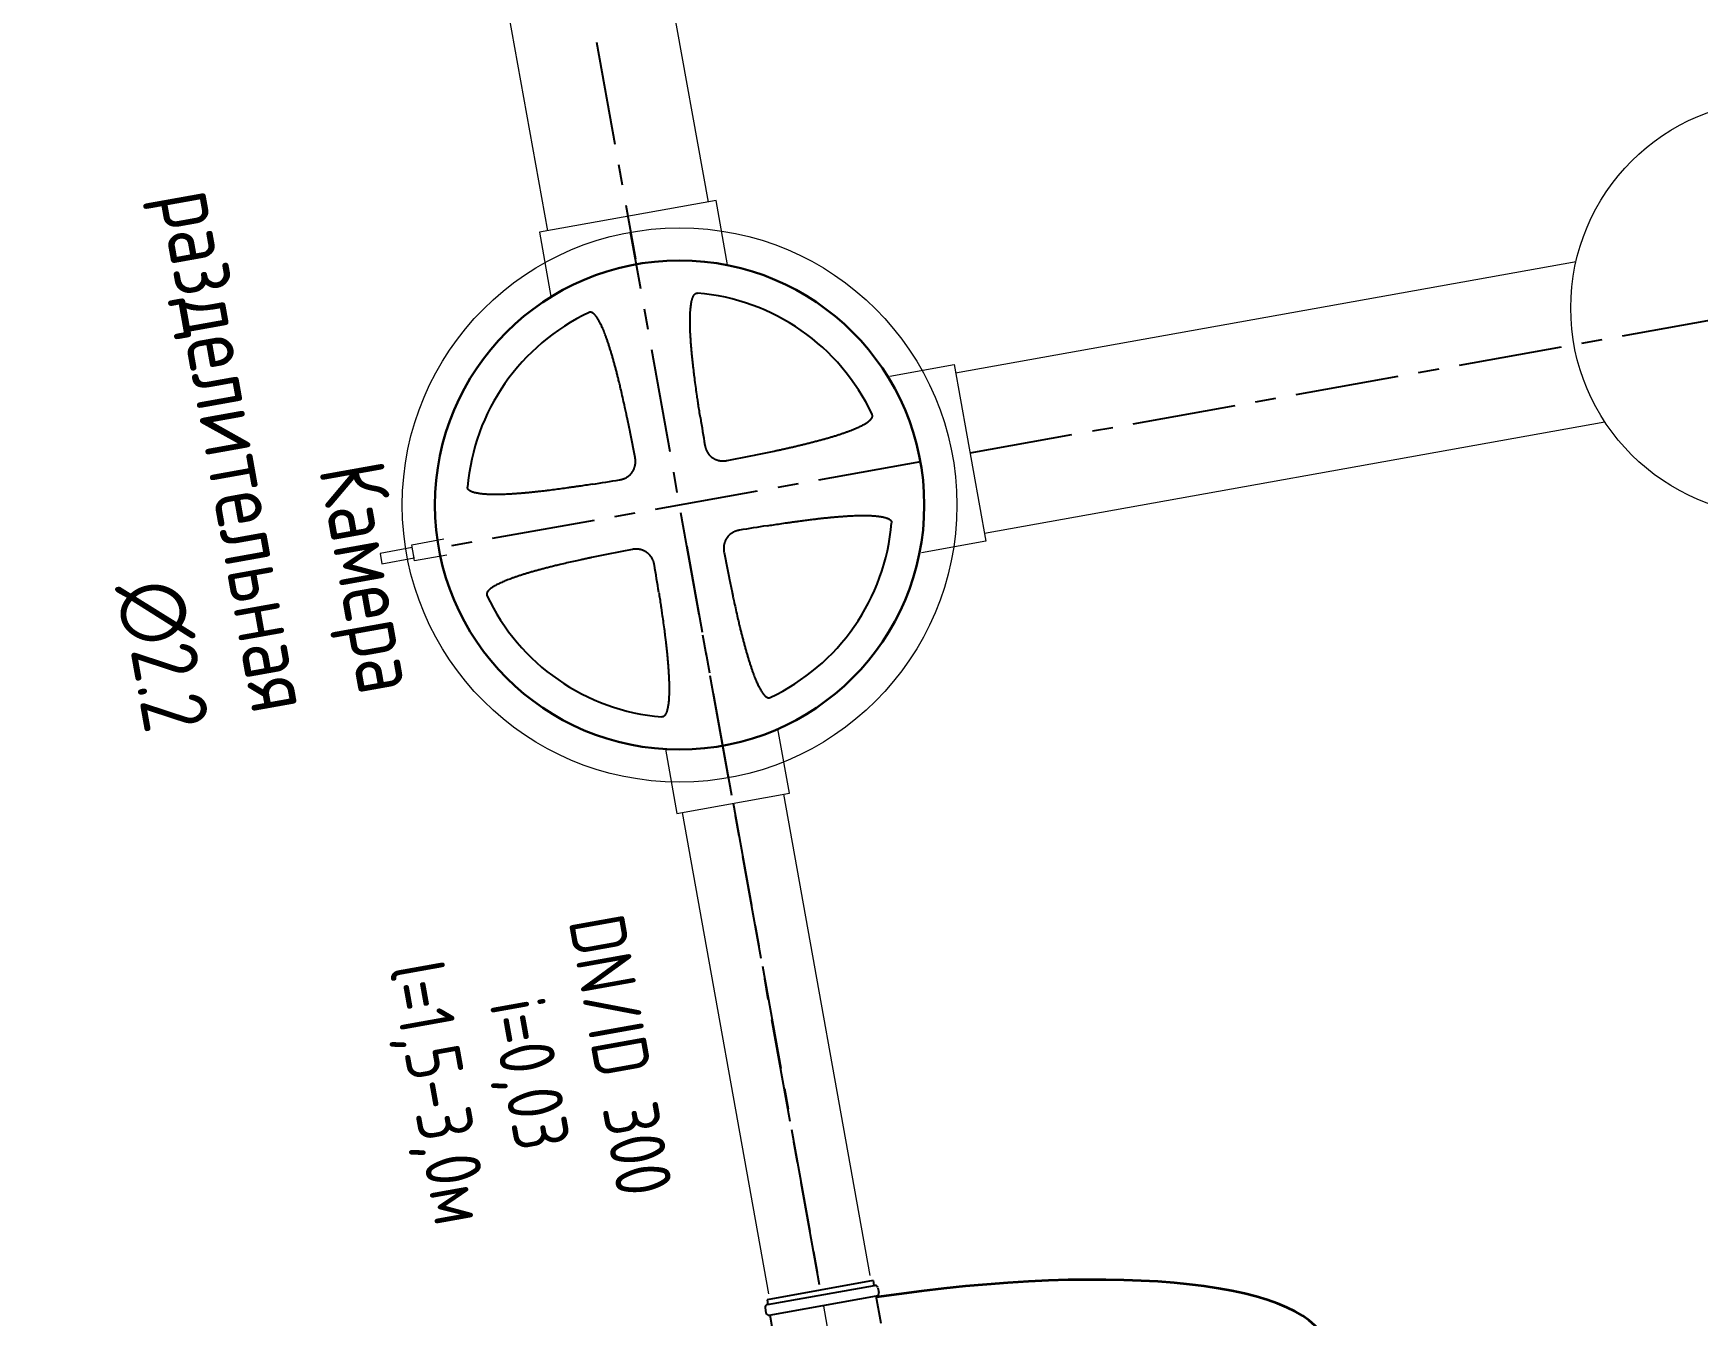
# Model space of a CAD drawing. Header units: millimetres. Extents: x 20530103 to 31271019, y 32092698 to 33532929.
# Drawn here: x 25972228 to 25977329, y 32929420 to 32933353 of the extents above; entities that cross this region are included whole.
import ezdxf
from ezdxf import colors
from ezdxf.entities.mleader import LeaderData, LeaderLine
from ezdxf.math import Vec2, Vec3

# ---------------------------------------------------------------- set-up
doc = ezdxf.new("R2010")
doc.units = ezdxf.units.MM
doc.linetypes.add('осевая', pattern=[50.8, 31.75, -6.35, 6.35, -6.35])
doc.layers.add('Выноски', color=7, linetype='Continuous')
doc.layers.add('Системный слой', color=7, linetype='Continuous')
doc.layers.add('Труба профиль', color=7, linetype='Continuous', lineweight=50)
doc.styles.add('ARTEM GOST', font='GOST.TTF')
doc.styles.add('GOST 2.304', font='GOST.TTF')
doc.styles.get("Standard").update_dxf_attribs({"font": 'arial.ttf'})
doc.dimstyles.new('STANDARD$0', dxfattribs={"dimscale": 100, "dimtxt": 2.5, "dimasz": 1, "dimexe": 0.5, "dimexo": 2, "dimgap": 1, "dimtad": 1, "dimdec": 0, "dimzin": 0, "dimdsep": 46, "dimtxsty": 'Standard', "dimblk1": 'OBLIQUE', "dimblk2": 'OBLIQUE', "dimsah": 1, "dimcen": 2, "dimadec": 0, "dimazin": 0, "dimtfac": 1, "dimtdec": 4, "dimtofl": 0, "dimtmove": 2, "dimatfit": 3, "dimldrblk": 'OBLIQUE', "dimfxl": 1, "dimtolj": 1, "dimtzin": 0, "dimarcsym": 0})

# ---------------------------------------------------------------- blocks, each defined once
blk = doc.blocks.new('fsadfs')
at = {"lineweight": 20}
for p, q in [((432.6, -995.7), (625.9, -2073)), ((-56.9, -1098.3), (133.8, -2161.3)), ((1384.7, -2596.4), (3286.2, -2255.3)), ((1473, -3088.6), (3374.5, -2747.4)), ((-282.3, -3124.1), (-183.9, -3106.4)), ((1122.7, -5365.5), (857.8, -3889.1)), ((812.6, -5421.1), (547.7, -3944.7))]:
    blk.add_line(p, q, dxfattribs=at)
at = {"color": 1, "linetype": 'осевая', "lineweight": 25, "ltscale": 10}
for p, q in [((194.3, -1082.7), (403.2, -2247.5)), ((688.7, -3838.9), (388.5, -2165.6)), ((1428.8, -2842.5), (4300.9, -2327.2)), ((1276.8, -2869.8), (-199.6, -3134.7)), ((967.6, -5393.3), (561.5, -3129.5)), ((702.7, -3916.9), (967.6, -5393.3))]:
    blk.add_line(p, q, dxfattribs=at)
at = {"color": 7, "lineweight": 25}
for p, q in [((1131.9, -5380.9), (806.7, -5439.2)), ((807.8, -5454.3), (1136.1, -5395.3)), ((1131.9, -5380.9), (1134.5, -5395.6)), ((1146.2, -5402.4), (1148.9, -5417.4)), ((806.7, -5439.2), (809.3, -5454)), ((813.5, -5486.4), (1141.9, -5427.5)), ((1140.3, -5427.8), (1155.2, -5510.8)), ((800.7, -5464.4), (803.4, -5479.4)), ((815.1, -5486.2), (830, -5569.1))]:
    blk.add_line(p, q, dxfattribs=at)
at = {"color": 1, "linetype": 'осевая', "lineweight": 15, "ltscale": 10}
blk.add_line((979.5, -5459), (4422.1, -24663), dxfattribs=at)
at = {"lineweight": 20}
for points in [[(685.8, -2265.5), (650.5, -2068.6), (109.2, -2165.7), (144.5, -2362.6)], [(1183.4, -2607.1), (1380.3, -2571.8), (1477.4, -3113.2), (1280.5, -3148.5)], [(-275, -3164.5), (-280.7, -3133), (-379.1, -3150.6), (-373.5, -3182.1), (-275, -3164.5)], [(-175, -3155.7), (-273.5, -3173.3), (-282.3, -3124.1)], [(495.2, -3751), (530.5, -3947.8), (875, -3886), (839.7, -3689.1)]]:
    blk.add_lwpolyline(points, dxfattribs=at)
for centre, radius in [((3907.2, -2397.8), 637.1), ((538.6, -3002.2), 850)]:
    blk.add_circle(centre, radius, dxfattribs=at)
at = {"color": 7, "lineweight": 25}
for centre, start, end in [((1137.7, -5403.9), 10.1714, 100.1714), ((809.3, -5462.8), 100.1714, 190.1714), ((1140.4, -5419), 280.1714, 10.1714), ((812, -5477.9), 190.1714, 280.1714)]:
    blk.add_arc(centre, 8.7, start, end, dxfattribs=at)
at = {"lineweight": 35}
blk.add_ellipse((1048.7, -5852.4), major_axis=(1476.4, 264.9), ratio=0.266667, start_param=0, end_param=1.46044, dxfattribs=at)
at = {"layer": 'Системный слой', "color": 7, "lineweight": 30}
blk.add_circle((538.6, -3002.2), 750, dxfattribs=at)
at = {"layer": 'Системный слой', "color": 7, "lineweight": 25}
for start, end in [(25.1657, 85.1771), (115.1657, 175.1771), (295.1657, 355.1771), (205.1657, 265.1771)]:
    blk.add_arc((538.6, -3002.2), 652.3, start, end, dxfattribs=at)
for centre, major_axis, start_param, end_param in [((1985.4, -2742.6), (703.5, -3921.2), -1.634239, -1.612784), ((-908.1, -3261.8), (-703.5, 3921.2), -1.528808, -1.507354), ((279.1, -1555.5), (3921.2, 703.5), -1.528808, -1.507354), ((279.1, -1555.5), (3921.2, 703.5), -1.634239, -1.612784), ((798.2, -4448.9), (-3921.2, -703.5), -1.634239, -1.612784), ((798.2, -4448.9), (-3921.2, -703.5), -1.528808, -1.507354), ((1985.4, -2742.6), (703.5, -3921.2), -1.528808, -1.507354), ((-908.1, -3261.8), (-703.5, 3921.2), -1.634239, -1.612784)]:
    blk.add_ellipse(centre, major_axis=major_axis, ratio=0.34202, start_param=start_param, end_param=end_param, dxfattribs=at)
for points, knots in [([(602.3, -2734.2), (601.3, -2727.7), (599.3, -2714.6), (596.8, -2698.1), (594.5, -2682.5), (592, -2665.9), (589, -2644.3), (585.9, -2621.3), (583.3, -2601.2), (581.4, -2585.1), (579.8, -2571.8), (578.5, -2559.2), (577.2, -2547.1), (576, -2535.1), (575, -2523.3), (574, -2511.6), (573.2, -2500.2), (572.4, -2489), (571.8, -2478.2), (571.3, -2467.5), (571, -2457.2), (570.8, -2447.3), (570.7, -2438), (570.8, -2429.1), (571, -2420.9), (571.3, -2413.3), (571.7, -2406.3), (572.3, -2399.9), (572.9, -2394), (573.6, -2388.5), (574.4, -2383.7), (575.2, -2379.5), (576, -2375.8), (576.9, -2372.6), (577.6, -2370), (578.4, -2367.7), (579.2, -2365.6), (579.9, -2363.8), (580.6, -2362.3), (581.3, -2361.1), (581.9, -2360), (582.4, -2359.1), (582.9, -2358.4), (583.3, -2357.8), (583.8, -2357.2), (584.2, -2356.7), (584.6, -2356.3), (584.9, -2355.9), (585.3, -2355.5), (585.7, -2355.1), (586.1, -2354.8), (586.6, -2354.4), (587.1, -2354), (587.7, -2353.6), (588.3, -2353.2), (589.2, -2352.9), (590.1, -2352.5), (591.1, -2352.3), (592.1, -2352.2), (592.8, -2352.2), (593.3, -2352.2), (593.5, -2352.2)], [0, 0, 0, 0, 3.098261, 6.270257, 7.885874, 10.522158, 14.222088, 18.211189, 21.48322, 23.791405, 25.91056, 27.83924, 29.766287, 31.670808, 33.554374, 35.397495, 37.221269, 38.987539, 40.715871, 42.387727, 44.041242, 45.608249, 47.107289, 48.488328, 49.8195, 51.017864, 52.132795, 53.131323, 54.095468, 54.950922, 55.731334, 56.392139, 57.009565, 57.520478, 57.969136, 58.338887, 58.691133, 58.993238, 59.261551, 59.478662, 59.677208, 59.836711, 59.975492, 60.090496, 60.202763, 60.305383, 60.401166, 60.485997, 60.56656, 60.644707, 60.724522, 60.832147, 60.939155, 61.044621, 61.149928, 61.294442, 61.474783, 61.6447, 61.762042, 61.936931, 62, 62, 62, 62]), ([(385.7, -2773), (384.4, -2766.6), (381.8, -2753.6), (378.4, -2737.3), (375.2, -2721.9), (371.7, -2705.4), (367, -2684.1), (361.9, -2661.5), (357.3, -2641.8), (353.6, -2626), (350.4, -2612.9), (347.3, -2600.7), (344.3, -2588.9), (341.2, -2577.3), (338.1, -2565.8), (334.9, -2554.5), (331.8, -2543.5), (328.6, -2532.8), (325.3, -2522.4), (322.1, -2512.2), (318.9, -2502.5), (315.6, -2493.1), (312.4, -2484.3), (309.3, -2476.1), (306.2, -2468.4), (303.3, -2461.4), (300.4, -2455), (297.7, -2449.1), (295, -2443.8), (292.5, -2439), (290.1, -2434.8), (287.9, -2431.1), (285.8, -2427.9), (283.9, -2425.2), (282.3, -2423), (280.7, -2421.1), (279.3, -2419.4), (278, -2418), (276.8, -2416.8), (275.8, -2415.9), (274.8, -2415.1), (274, -2414.4), (273.3, -2413.9), (272.7, -2413.5), (272.1, -2413.1), (271.5, -2412.8), (271, -2412.5), (270.5, -2412.3), (270.1, -2412), (269.6, -2411.8), (269.1, -2411.6), (268.5, -2411.4), (267.8, -2411.3), (267.2, -2411.1), (266.4, -2411), (265.5, -2410.9), (264.5, -2410.9), (263.5, -2411.1), (262.6, -2411.3), (261.9, -2411.6), (261.4, -2411.8), (261.3, -2411.8)], [0, 0, 0, 0, 3.098261, 6.270257, 7.885874, 10.522158, 14.222088, 18.211189, 21.48322, 23.791405, 25.91056, 27.83924, 29.766287, 31.670808, 33.554374, 35.397495, 37.221271, 38.987539, 40.715869, 42.387727, 44.041242, 45.608249, 47.107289, 48.488328, 49.8195, 51.017864, 52.132795, 53.131323, 54.095468, 54.950922, 55.731334, 56.392139, 57.009565, 57.520478, 57.969136, 58.338887, 58.691133, 58.993238, 59.261551, 59.478662, 59.677208, 59.836711, 59.975492, 60.090496, 60.202763, 60.305383, 60.401166, 60.485997, 60.56656, 60.644707, 60.724522, 60.832147, 60.939155, 61.044621, 61.149928, 61.294442, 61.474783, 61.6447, 61.762042, 61.936931, 62, 62, 62, 62]), ([(767.8, -2849.3), (774.4, -2848), (787.8, -2845.2), (808.2, -2841), (825.5, -2837.4), (839.7, -2834.3), (850.6, -2831.9), (861.8, -2829.4), (873, -2826.9), (884.5, -2824.3), (896.2, -2821.6), (907.9, -2818.8), (919.8, -2815.9), (931.7, -2813), (943.5, -2810), (955.4, -2806.9), (967, -2803.8), (978.5, -2800.7), (989.7, -2797.5), (1000.6, -2794.4), (1011.3, -2791.2), (1021.5, -2788), (1031.5, -2784.7), (1041.1, -2781.5), (1050.3, -2778.3), (1058.9, -2775.1), (1067, -2772), (1074.4, -2769), (1081.3, -2766), (1087.5, -2763.3), (1093.1, -2760.6), (1098.3, -2758), (1102.9, -2755.5), (1107, -2753.2), (1110.5, -2751), (1113.5, -2749), (1116.1, -2747.2), (1118.2, -2745.6), (1120, -2744.1), (1121.6, -2742.8), (1122.9, -2741.5), (1124.1, -2740.3), (1125, -2739.3), (1125.8, -2738.4), (1126.4, -2737.6), (1126.9, -2736.9), (1127.3, -2736.3), (1127.7, -2735.7), (1128, -2735.1), (1128.3, -2734.6), (1128.6, -2734.1), (1128.8, -2733.6), (1129, -2733.2), (1129.2, -2732.7), (1129.4, -2732.1), (1129.6, -2731.4), (1129.7, -2730.7), (1129.9, -2730), (1129.9, -2729.1), (1129.9, -2728.1), (1129.8, -2727.1), (1129.5, -2726.1), (1129.3, -2725.4), (1129.1, -2725), (1129, -2724.8)], [0, 0, 0, 0, 3.346522, 6.766848, 10.291529, 12.10647, 13.966728, 15.842272, 17.760329, 19.705723, 21.690551, 23.687495, 25.705597, 27.732688, 29.765616, 31.795276, 33.795524, 35.769581, 37.694349, 39.596139, 41.431301, 43.222957, 44.950628, 46.657893, 48.27186, 49.813093, 51.228677, 52.591625, 53.814671, 54.950111, 55.963708, 56.941681, 57.807329, 58.595452, 59.260387, 59.880783, 60.393124, 60.842571, 61.213062, 61.566815, 61.871519, 62.143339, 62.364996, 62.568381, 62.733225, 62.877534, 62.998106, 63.115804, 63.223386, 63.323799, 63.412733, 63.497193, 63.579124, 63.662803, 63.775637, 63.887825, 63.998395, 64.108796, 64.260302, 64.449369, 64.627508, 64.750528, 64.933879, 65, 65, 65, 65]), ([(354.9, -2925), (355.9, -2924.8), (358, -2924.4), (361, -2923.7), (364, -2922.8), (367, -2921.7), (370, -2920.6), (372.8, -2919.2), (375.6, -2917.7), (378.3, -2916.1), (380.9, -2914.3), (383.3, -2912.4), (385.6, -2910.5), (387.7, -2908.4), (389.7, -2906.3), (391.5, -2904.1), (393.2, -2902), (394.6, -2899.8), (396, -2897.6), (397.2, -2895.3), (398.4, -2893), (399.4, -2890.5), (400.2, -2888.4), (401.1, -2885.9), (401.9, -2883), (402.6, -2879.7), (403.1, -2876.4), (403.4, -2873.5), (403.5, -2870.6), (403.5, -2867.3), (403.3, -2863.6), (402.9, -2860), (402.5, -2857.9), (402.3, -2856.8)], [0, 0, 0, 0, 1.160827, 2.293622, 3.43563, 4.588756, 5.746246, 6.905348, 8.060469, 9.206891, 10.341224, 11.457239, 12.554235, 13.633163, 14.697615, 15.730559, 16.730575, 17.684561, 18.604883, 19.490061, 20.578623, 21.459916, 22.381037, 23.113319, 24.320591, 25.627437, 26.832376, 28.012841, 28.720001, 30.061886, 31.592299, 32.799071, 34, 34, 34, 34]), ([(615.9, -2818.5), (616.1, -2819.5), (616.5, -2821.6), (617.2, -2824.6), (618.1, -2827.6), (619.1, -2830.6), (620.3, -2833.5), (621.6, -2836.4), (623.1, -2839.2), (624.8, -2841.9), (626.5, -2844.4), (628.4, -2846.9), (630.4, -2849.2), (632.4, -2851.3), (634.5, -2853.3), (636.7, -2855.1), (638.9, -2856.7), (641.1, -2858.2), (643.2, -2859.5), (645.5, -2860.8), (647.9, -2862), (650.3, -2863), (652.5, -2863.8), (655, -2864.6), (657.8, -2865.4), (661.2, -2866.2), (664.5, -2866.7), (667.3, -2866.9), (670.3, -2867.1), (673.5, -2867.1), (677.3, -2866.9), (680.8, -2866.5), (683, -2866.1), (684.1, -2865.9)], [0, 0, 0, 0, 1.160827, 2.293622, 3.43563, 4.588756, 5.746246, 6.905348, 8.060469, 9.206891, 10.341224, 11.457239, 12.554235, 13.633163, 14.697615, 15.730559, 16.730575, 17.684561, 18.604883, 19.490061, 20.578623, 21.459916, 22.381037, 23.113319, 24.320591, 25.627437, 26.832376, 28.012841, 28.720001, 30.061886, 31.592299, 32.799071, 34, 34, 34, 34]), ([(270.6, -2938.5), (264, -2939.6), (250.6, -2941.6), (233.7, -2944.2), (219.6, -2946.3), (207.7, -2948), (192.7, -2950.2), (174.8, -2952.7), (154.4, -2955.4), (135.9, -2957.7), (119.7, -2959.7), (106.3, -2961.2), (93.8, -2962.6), (81.7, -2963.8), (69.8, -2965), (58, -2966), (46.4, -2967), (35, -2967.8), (24, -2968.5), (13.2, -2969.1), (2.7, -2969.6), (-7.5, -2969.9), (-17.3, -2970.1), (-26.5, -2970.1), (-35.3, -2970), (-43.4, -2969.8), (-50.9, -2969.5), (-57.7, -2969.1), (-64.1, -2968.5), (-69.9, -2967.9), (-75.3, -2967.2), (-80, -2966.4), (-84.2, -2965.6), (-87.8, -2964.8), (-91, -2964), (-93.6, -2963.2), (-96, -2962.4), (-98, -2961.7), (-99.7, -2960.9), (-101.2, -2960.2), (-102.5, -2959.6), (-103.6, -2959), (-104.5, -2958.4), (-105.2, -2958), (-105.8, -2957.5), (-106.4, -2957.1), (-106.9, -2956.7), (-107.3, -2956.3), (-107.7, -2955.9), (-108.1, -2955.6), (-108.4, -2955.2), (-108.8, -2954.8), (-109.2, -2954.3), (-109.6, -2953.7), (-110, -2953.2), (-110.3, -2952.5), (-110.7, -2951.7), (-111.1, -2950.7), (-111.3, -2949.8), (-111.4, -2948.8), (-111.4, -2948), (-111.4, -2947.5), (-111.3, -2947.4)], [0, 0, 0, 0, 3.218923, 6.506826, 8.178508, 10.098303, 12.252324, 15.489576, 18.77979, 22.122744, 24.473336, 26.627827, 28.584132, 30.538174, 32.467068, 34.373014, 36.235157, 38.076608, 39.857077, 41.597492, 43.27857, 44.940532, 46.513958, 48.018144, 49.402538, 50.736545, 51.936949, 53.053667, 54.053979, 55.020167, 55.878253, 56.661609, 57.325775, 57.946675, 58.461223, 58.913538, 59.286894, 59.642684, 59.948009, 60.219346, 60.43914, 60.640233, 60.801982, 60.942838, 61.059698, 61.173776, 61.278051, 61.375378, 61.461577, 61.543439, 61.622847, 61.70395, 61.81331, 61.922045, 62.029212, 62.136217, 62.283062, 62.466311, 62.638969, 62.758204, 62.935914, 63, 63, 63, 63]), ([(806.7, -3065.9), (813.3, -3064.9), (826.8, -3062.8), (847.4, -3059.6), (864.8, -3057.1), (879.2, -3055), (890.2, -3053.5), (902.8, -3051.7), (916.8, -3049.8), (932.4, -3047.8), (946.9, -3046), (960.3, -3044.4), (972.4, -3043), (984.5, -3041.7), (996.6, -3040.5), (1008.6, -3039.4), (1020.4, -3038.3), (1032, -3037.4), (1043.3, -3036.5), (1054.4, -3035.8), (1065.1, -3035.3), (1075.6, -3034.8), (1085.8, -3034.5), (1095.5, -3034.3), (1104.7, -3034.3), (1113.4, -3034.4), (1121.4, -3034.6), (1128.9, -3035), (1135.6, -3035.4), (1141.9, -3036), (1147.7, -3036.6), (1153, -3037.3), (1157.7, -3038.1), (1161.8, -3038.9), (1165.4, -3039.7), (1168.5, -3040.5), (1171.1, -3041.3), (1173.3, -3042), (1175.3, -3042.8), (1177.1, -3043.5), (1178.5, -3044.2), (1179.8, -3044.9), (1180.8, -3045.5), (1181.7, -3046), (1182.5, -3046.5), (1183.1, -3046.9), (1183.6, -3047.3), (1184.1, -3047.7), (1184.6, -3048.1), (1185, -3048.5), (1185.4, -3048.9), (1185.7, -3049.2), (1186.1, -3049.7), (1186.5, -3050.1), (1186.9, -3050.7), (1187.2, -3051.3), (1187.6, -3051.9), (1188, -3052.7), (1188.3, -3053.7), (1188.5, -3054.7), (1188.7, -3055.6), (1188.7, -3056.4), (1188.6, -3056.9), (1188.6, -3057.1)], [0, 0, 0, 0, 3.294372, 6.658592, 10.121593, 11.902894, 13.727108, 15.565806, 18.089199, 20.650882, 23.250738, 25.227925, 27.214477, 29.207845, 31.198516, 33.161939, 35.100749, 36.992852, 38.86301, 40.668913, 42.43271, 44.134312, 45.815956, 47.40632, 48.925529, 50.321905, 51.666806, 52.875385, 53.998684, 55.003566, 55.973887, 56.834853, 57.620252, 58.285215, 58.906539, 59.421027, 59.873097, 60.246259, 60.602155, 60.908041, 61.180307, 61.401463, 61.604048, 61.767517, 61.910185, 62.028901, 62.14479, 62.250718, 62.349589, 62.437156, 62.520317, 62.600986, 62.683377, 62.794474, 62.904935, 63.013803, 63.122506, 63.271682, 63.45784, 63.633238, 63.754366, 63.934896, 64, 64, 64, 64]), ([(722.4, -3079.5), (721.3, -3079.6), (719.3, -3080), (716.2, -3080.8), (713.2, -3081.6), (710.2, -3082.7), (707.3, -3083.9), (704.4, -3085.2), (701.6, -3086.7), (699, -3088.4), (696.4, -3090.1), (694, -3092), (691.7, -3093.9), (689.6, -3096), (687.6, -3098.1), (685.8, -3100.3), (684.1, -3102.5), (682.6, -3104.6), (681.3, -3106.8), (680, -3109.1), (678.9, -3111.5), (677.8, -3113.9), (677, -3116.1), (676.2, -3118.5), (675.4, -3121.4), (674.7, -3124.7), (674.2, -3128.1), (673.9, -3130.9), (673.8, -3133.8), (673.7, -3137.1), (674, -3140.8), (674.4, -3144.4), (674.7, -3146.6), (675, -3147.6)], [0, 0, 0, 0, 1.160827, 2.293622, 3.43563, 4.588756, 5.746246, 6.905348, 8.060469, 9.206891, 10.341224, 11.457239, 12.554235, 13.633163, 14.697615, 15.730559, 16.730575, 17.684561, 18.604883, 19.490061, 20.578623, 21.459916, 22.381037, 23.113319, 24.320591, 25.627437, 26.832376, 28.012841, 28.720001, 30.061886, 31.592299, 32.799071, 34, 34, 34, 34]), ([(309.5, -3155.1), (302.7, -3156.5), (289.2, -3159.2), (272.2, -3162.8), (257.9, -3165.8), (246, -3168.3), (231, -3171.5), (213.2, -3175.5), (193.1, -3180), (174.8, -3184.3), (158.9, -3188.1), (145.9, -3191.3), (133.7, -3194.4), (122, -3197.5), (110.4, -3200.5), (99.1, -3203.6), (88, -3206.8), (77.1, -3209.9), (66.6, -3213.1), (56.4, -3216.3), (46.4, -3219.5), (36.9, -3222.7), (27.7, -3225.9), (19.2, -3229), (11.1, -3232.1), (3.7, -3235.1), (-3.1, -3238), (-9.3, -3240.7), (-15, -3243.4), (-20.2, -3246), (-24.9, -3248.5), (-29.1, -3250.9), (-32.7, -3253.1), (-35.8, -3255.1), (-38.4, -3257), (-40.6, -3258.6), (-42.5, -3260.1), (-44.2, -3261.5), (-45.6, -3262.9), (-46.7, -3264), (-47.7, -3265.1), (-48.5, -3266), (-49.1, -3266.8), (-49.6, -3267.5), (-50.1, -3268.2), (-50.4, -3268.7), (-50.8, -3269.3), (-51.1, -3269.8), (-51.3, -3270.3), (-51.5, -3270.8), (-51.7, -3271.2), (-51.9, -3271.8), (-52.1, -3272.4), (-52.3, -3273), (-52.5, -3273.7), (-52.6, -3274.4), (-52.7, -3275.3), (-52.6, -3276.4), (-52.5, -3277.3), (-52.3, -3278.3), (-52, -3279), (-51.8, -3279.5), (-51.7, -3279.6)], [0, 0, 0, 0, 3.289426, 6.641073, 8.341944, 10.288254, 12.467464, 15.73036, 19.040043, 22.396272, 24.748618, 26.9013, 28.85179, 30.799553, 32.720392, 34.61697, 36.467565, 38.296603, 40.062486, 41.787015, 43.450467, 45.094385, 46.649301, 48.134932, 49.501134, 50.817333, 52.001692, 53.103719, 54.091658, 55.04643, 55.895777, 56.672128, 57.331893, 57.949266, 58.462051, 58.913492, 59.286861, 59.642661, 59.947993, 60.219335, 60.439132, 60.640228, 60.80198, 60.942837, 61.059698, 61.173776, 61.278051, 61.375378, 61.461577, 61.543439, 61.622848, 61.70395, 61.81331, 61.922045, 62.029212, 62.136217, 62.283062, 62.466311, 62.638969, 62.758204, 62.935914, 63, 63, 63, 63]), ([(461.4, -3186), (461.2, -3184.9), (460.8, -3182.9), (460.1, -3179.8), (459.2, -3176.8), (458.2, -3173.8), (457, -3170.9), (455.6, -3168), (454.1, -3165.2), (452.5, -3162.5), (450.7, -3160), (448.9, -3157.5), (446.9, -3155.3), (444.9, -3153.1), (442.7, -3151.2), (440.6, -3149.4), (438.5, -3147.8), (436.1, -3146.1), (433.8, -3144.7), (431.2, -3143.4), (428.6, -3142.1), (425.7, -3140.9), (422.8, -3139.9), (420.1, -3139.2), (417.3, -3138.5), (414.6, -3138), (411.6, -3137.6), (409, -3137.4), (406.2, -3137.3), (403.5, -3137.3), (400.4, -3137.5), (396.7, -3137.9), (394.4, -3138.3), (393.2, -3138.5)], [0, 0, 0, 0, 1.160825, 2.293619, 3.435628, 4.588757, 5.746252, 6.905358, 8.060478, 9.206889, 10.341203, 11.457205, 12.554205, 13.633169, 14.695741, 15.717068, 16.69175, 17.601108, 18.876909, 19.676175, 20.71619, 22.027068, 23.211446, 23.982012, 25.113816, 26.386625, 26.915982, 28.452958, 29.235773, 30.022226, 31.353686, 32.71083, 34, 34, 34, 34]), ([(691.5, -3231.4), (692.8, -3237.7), (695.4, -3250.4), (698.7, -3266.4), (701.9, -3281.4), (705.3, -3297.6), (709.9, -3318.5), (714.9, -3340.8), (719.4, -3360.2), (723.1, -3375.8), (726.2, -3388.7), (729.3, -3400.9), (732.2, -3412.6), (735.3, -3424.2), (738.4, -3435.6), (741.5, -3446.9), (744.7, -3457.9), (747.8, -3468.7), (751, -3479.2), (754.3, -3489.4), (757.5, -3499.2), (760.7, -3508.7), (763.9, -3517.6), (767.1, -3526), (770.1, -3533.7), (773.1, -3540.9), (775.9, -3547.4), (778.7, -3553.4), (781.4, -3558.9), (784, -3563.9), (786.4, -3568.3), (788.7, -3572.1), (790.7, -3575.4), (792.7, -3578.3), (794.4, -3580.6), (796, -3582.7), (797.4, -3584.4), (798.8, -3585.9), (800, -3587.2), (801.1, -3588.2), (802.1, -3589), (802.9, -3589.7), (803.7, -3590.3), (804.3, -3590.7), (804.9, -3591.1), (805.5, -3591.5), (806.1, -3591.8), (806.6, -3592.1), (807.1, -3592.3), (807.6, -3592.5), (808.1, -3592.8), (808.7, -3593), (809.4, -3593.2), (810.1, -3593.3), (810.8, -3593.4), (811.7, -3593.5), (812.8, -3593.5), (813.8, -3593.3), (814.7, -3593.1), (815.4, -3592.9), (815.9, -3592.6), (816, -3592.6)], [0, 0, 0, 0, 3.02765, 6.130095, 7.711356, 10.295721, 13.929306, 17.852185, 21.075848, 23.356556, 25.454567, 27.369743, 29.28457, 31.181263, 33.060102, 34.903414, 36.729231, 38.501691, 40.238572, 41.921872, 43.587415, 45.168284, 46.682445, 48.08064, 49.429669, 50.648002, 51.78422, 52.805921, 53.793743, 54.673452, 55.478237, 56.163293, 56.80467, 57.338103, 57.808296, 58.197357, 58.567882, 58.885925, 59.167818, 59.395948, 59.604956, 59.772794, 59.91893, 60.040332, 60.158922, 60.267663, 60.369344, 60.459616, 60.545402, 60.628157, 60.712316, 60.824376, 60.935003, 61.043224, 61.149462, 61.294441, 61.474783, 61.6447, 61.762042, 61.936931, 62, 62, 62, 62]), ([(474.9, -3270.2), (475.9, -3276.6), (477.9, -3289.4), (480.4, -3305.5), (482.6, -3320.8), (485, -3337.1), (488, -3358.3), (491.1, -3380.9), (493.6, -3400.7), (495.6, -3416.6), (497.1, -3429.8), (498.5, -3442.3), (499.8, -3454.3), (500.9, -3466.2), (502, -3478), (503, -3489.7), (503.9, -3501.1), (504.7, -3512.3), (505.3, -3523.3), (505.8, -3533.9), (506.2, -3544.3), (506.5, -3554.3), (506.6, -3563.8), (506.5, -3572.7), (506.4, -3581), (506.1, -3588.8), (505.7, -3595.9), (505.2, -3602.5), (504.6, -3608.6), (503.9, -3614.2), (503.1, -3619.1), (502.3, -3623.5), (501.5, -3627.3), (500.7, -3630.7), (499.9, -3633.5), (499.1, -3635.9), (498.4, -3638.1), (497.6, -3640), (496.9, -3641.5), (496.2, -3642.9), (495.6, -3644), (495.1, -3645), (494.6, -3645.7), (494.1, -3646.4), (493.7, -3647), (493.3, -3647.5), (492.8, -3648), (492.5, -3648.4), (492.1, -3648.8), (491.7, -3649.2), (491.3, -3649.6), (490.8, -3650), (490.2, -3650.4), (489.6, -3650.8), (488.9, -3651.2), (488.1, -3651.6), (487.1, -3651.9), (486.2, -3652.1), (485.2, -3652.2), (484.4, -3652.2), (483.9, -3652.2), (483.8, -3652.2)], [0, 0, 0, 0, 3.02765, 6.130095, 7.711356, 10.295721, 13.929306, 17.852185, 21.075848, 23.356556, 25.454567, 27.369743, 29.28457, 31.181263, 33.060102, 34.903414, 36.729231, 38.501691, 40.238572, 41.921872, 43.587415, 45.168284, 46.682445, 48.08064, 49.429669, 50.648002, 51.78422, 52.805921, 53.793743, 54.673452, 55.478237, 56.163293, 56.80467, 57.338103, 57.808296, 58.197357, 58.567882, 58.885925, 59.167818, 59.395948, 59.604956, 59.772794, 59.91893, 60.040332, 60.158922, 60.267663, 60.369344, 60.459616, 60.545402, 60.628157, 60.712316, 60.824376, 60.935003, 61.043224, 61.149462, 61.294441, 61.474783, 61.6447, 61.762042, 61.936931, 62, 62, 62, 62])]:
    blk.add_open_spline(points, degree=3, knots=knots, dxfattribs=at)
at = {"lineweight": 20, "rotation": 280.1714, "style": 'ARTEM GOST'}
for s, insert, char_height, width, attachment_point in [('Камера \\Pразделительная \\P∅2.2', (-244.8, -3555.7), 200, 3048.508, 3), ('\\pi121.37;DN/ID 300\\P\\pi328.06;i=0,03\\P\\pi163.96;l=1,5-3,0м', (343.9, -4128), 170, 1105.611, 1)]:
    blk.add_mtext(s, dxfattribs=dict(at, insert=insert, char_height=char_height, width=width, attachment_point=attachment_point))
blk = doc.blocks.new('_ArchTick')
at = {"color": 0, "linetype": 'ByBlock', "const_width": 0.15}
blk.add_lwpolyline([(-0.5, -0.5), (0.5, 0.5)], dxfattribs=at)
blk = doc.blocks.new('*D248')
at = {"color": 0, "lineweight": -2, "transparency": 16777216}
for p, q in [((25972334.5, 32935956), (25968959, 32935337.1)), ((25969204.9, 32935382.2), (25975286, 32902213.6)), ((25978415.6, 32902787.3), (25975040.1, 32902168.5))]:
    blk.add_line(p, q, dxfattribs=at)
at = {"color": 0, "lineweight": -2, "transparency": 16777216, "xscale": 750.0000000000001, "yscale": 750.0000000000001, "zscale": 750.0000000000001}
for p, rotation in [((25969204.9, 32935382.2), 100.3891302227786), ((25975286, 32902213.6), 280.3891302227786)]:
    blk.add_blockref('_ArchTick', p, dxfattribs=dict(at, rotation=rotation))
at = {"color": 0, "transparency": 16777216, "insert": (25973229.1, 32918978.2), "char_height": 1000, "attachment_point": 5, "rotation": 280.3891, "style": 'GOST 2.304'}
blk.add_mtext('\\A1;33722', dxfattribs=at)
blk = doc.blocks.new('_Oblique')
at = {"color": 0, "linetype": 'ByBlock', "lineweight": -2}
blk.add_line((-0.5, -0.5), (0.5, 0.5), dxfattribs=at)

msp = doc.modelspace()

# ---------------------------------------------------------------- block references
at = {"layer": 'Труба профиль'}
msp.add_blockref('fsadfs', (25973669.927, 32934908.2994), dxfattribs=at)

# ---------------------------------------------------------------- dimensions: what is measured, and where the dimension line sits
dim = msp.add_aligned_dim(p1=(25973318.1054, 32936136.3262), p2=(25979399.1894, 32902967.6663), distance=-4181.715, dimstyle='STANDARD$0', override={"dimscale": 500, "dimtxt": 2, "dimasz": 1.5, "dimtxsty": 'GOST 2.304', "dimblk1": 'ArchTick', "dimblk2": 'ArchTick'})
dim.commit()
dim.dimension.update_dxf_attribs({"geometry": '*D248', "text_midpoint": (25973229.0943, 32918978.2295)})

# ---------------------------------------------------------------- leaders
at = {"layer": 'Выноски', "color": 0, "lineweight": -2}
ml = msp.add_multileader_mtext('Standard', dxfattribs=at)
ml.set_content('{\\C0;Пр. КК-13\\P%%C1000}', color=5, style='GOST 2.304')
ml.set_leader_properties(lineweight=-3)
ml.build(insert=Vec2(0, 0))
ml.multileader.update_dxf_attribs({"text_left_attachment_type": 6, "text_right_attachment_type": 6, "dogleg_length": 1, "arrow_head_size": 1250, "scale": 500})
ctx = ml.context
ctx.base_point, ctx.scale, ctx.char_height, ctx.arrow_head_size, ctx.landing_gap_size, ctx.plane_origin = Vec3(25978953.4088, 32935057.9628, 4288), 500, 1250, 1250, 900, Vec3(25975159.4112, 32915184.8684, 4288)
ctx.left_attachment, ctx.right_attachment, ctx.text_align_type = 6, 6, 1
notes = []
notes.append((ctx, [(0, (1, 1, 0), (25978853.5611, 32935057.9628, 4288), (1, 0), 99.8478, [(1, [(25973209.3572, 32937245.6467, 4288)], 0, [])])]))
ctx.mtext.insert, ctx.mtext.alignment, ctx.mtext.flow_direction = Vec3(25982688.2303, 32936557.9628, 4288), 2, 5
for ctx, leaders in notes:
    for number, flags, end, landing, length, lines in leaders:
        leader = LeaderData()
        leader.index, (leader.has_last_leader_line, leader.has_dogleg_vector, leader.attachment_direction) = number, flags
        leader.last_leader_point, leader.dogleg_vector, leader.dogleg_length = Vec3(end), Vec3(landing), length
        for number, points, colour, breaks in lines:
            line = LeaderLine()
            line.index, line.vertices, line.color, line.breaks = number, Vec3.list(points), colors.encode_raw_color(colour), breaks
            leader.lines.append(line)
        ctx.leaders.append(leader)

doc.saveas('drawing.dxf')
